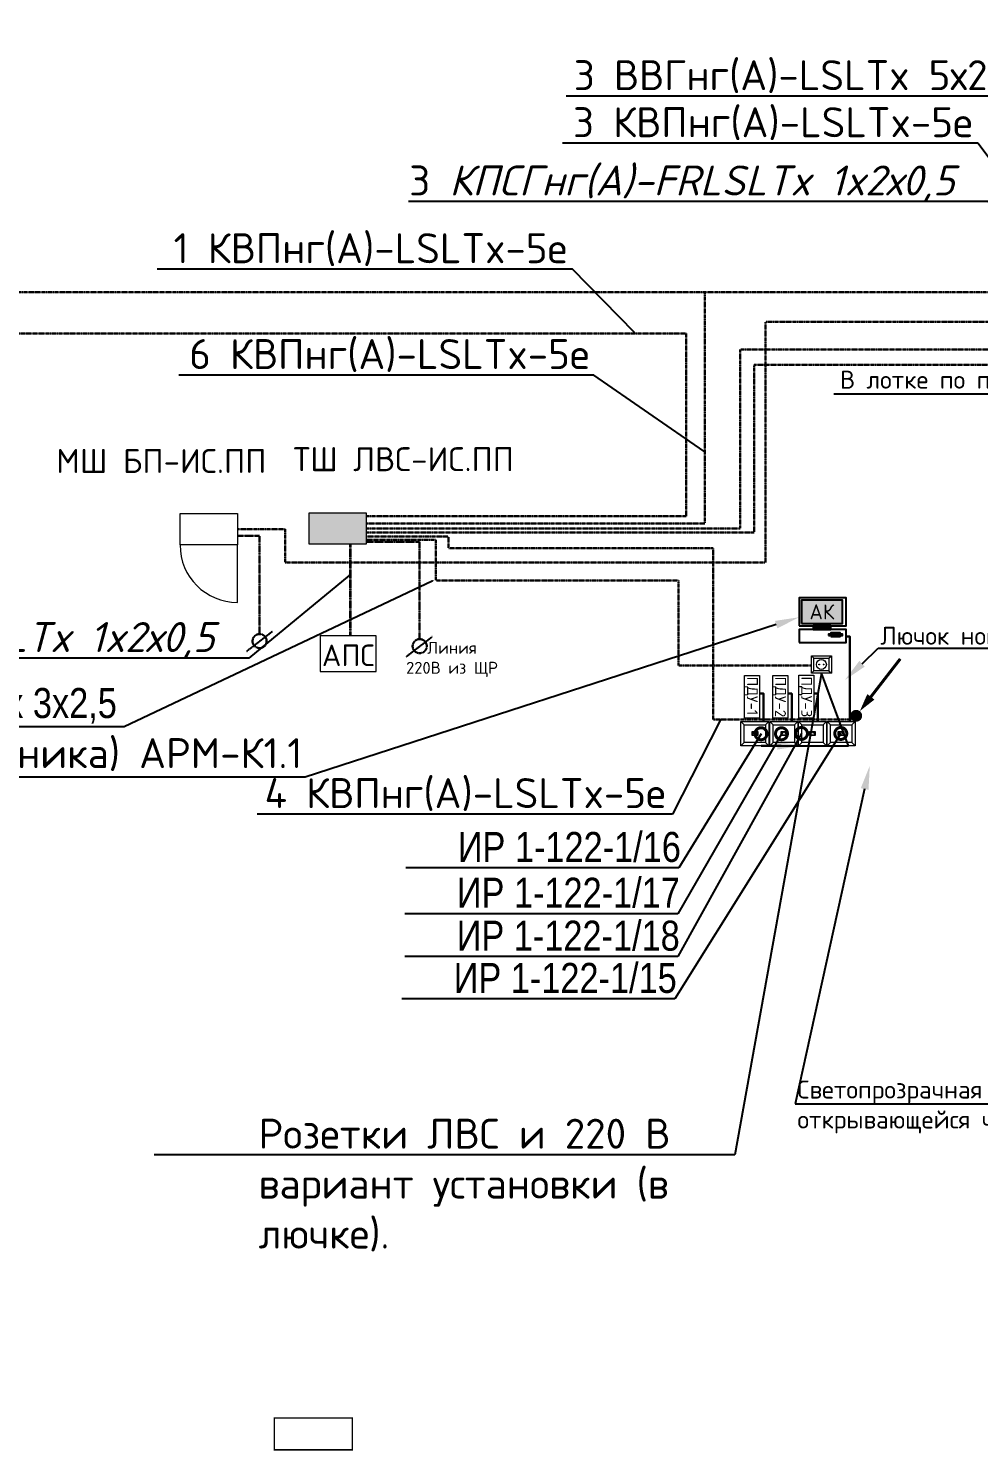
# Model space of a CAD drawing. Header units: millimetres. Extents: x 4247 to 622543, y -201358 to 142419.
# Drawn here: x 592879 to 600810, y 83406 to 95275 of the extents above; entities that cross this region are included whole.
import ezdxf
from ezdxf import colors
from ezdxf.entities.mleader import LeaderData, LeaderLine
from ezdxf.math import Vec2, Vec3

# ---------------------------------------------------------------- set-up
doc = ezdxf.new("R2010")
doc.units = ezdxf.units.MM
doc.linetypes.add('DASH', pattern=[0.75, 0.5, -0.25])
doc.linetypes.add('DASHED2', pattern=[0.375, 0.25, -0.125])
for name, color, linetype in [('_19D-Телекоммуникационные шкафы', 7, 'Continuous'), ('_Оборудование ИСПП', 255, 'Continuous'), ('_Турникеты ИСПП', 254, 'Continuous'), ('PDF _Геометрия', 7, 'Continuous'), ('PDF _Оформление-Надписи', 7, 'Continuous'), ('PDF _Текст', 255, 'Continuous'), ('ИС ПП', 255, 'Continuous')]:
    doc.layers.add(name, color=color, linetype=linetype)
for name, color, linetype, lineweight in [('_СКС-Шкафы', 7, 'Continuous', 0), ('UTP', 5, 'DASH', 25), ('Кабельные стояки', 7, 'Continuous', 25), ('СКС', 1, 'Continuous', 35)]:
    doc.layers.add(name, color=color, linetype=linetype, lineweight=lineweight)
doc.layers.add('PDF _Сплошная заливка', color=7, linetype='Continuous', true_color=0xffffff)
doc.styles.add('Arial Narrow МОЙ', font='ARIALN.TTF', dxfattribs={"height": 2.5})
doc.styles.add('ICOCPEUR', font='isocpeur.ttf')
doc.styles.add('KOSTY_STYLE', font='isocpeur.ttf')
doc.styles.add('Шрифт', font='isocpeur.ttf')

# ---------------------------------------------------------------- blocks, each defined once
blk = doc.blocks.new('АК')
at = {"layer": 'PDF _Сплошная заливка', "true_color": 0xffffff, "transparency": 33554559}
blk.add_hatch(color=7, dxfattribs=at).paths.add_polyline_path([(208982, 88881), (209673, 88881), (209673, 89276), (208982, 89276)])
at = {"layer": 'PDF _Сплошная заливка', "transparency": 33554559}
for points in [[(209179, 88783), (209475, 88783), (209475, 88842), (209179, 88842)], [(209436, 88684), (209673, 88684), (209673, 88704), (209436, 88704)], [(209475, 88664), (209633, 88664), (209633, 88724), (209475, 88724)]]:
    blk.add_hatch(color=5, dxfattribs=at).paths.add_polyline_path(points)
at = {"layer": 'PDF _Геометрия', "color": 5, "lineweight": 25}
for points in [[(208943, 88842), (209732, 88842), (209732, 89316), (208943, 89316)], [(208982, 88881), (209673, 88881), (209673, 89276), (208982, 89276)], [(209179, 88783), (209475, 88783), (209475, 88842), (209179, 88842)], [(208943, 88566), (209732, 88566), (209732, 88783), (208943, 88783)], [(209436, 88684), (209673, 88684), (209673, 88704), (209436, 88704)], [(209475, 88664), (209633, 88664), (209633, 88724), (209475, 88724)]]:
    blk.add_lwpolyline(points, close=True, dxfattribs=at)
at = {"layer": 'PDF _Текст', "color": 251, "insert": (209327, 89079), "char_height": 250, "width": 690.87, "attachment_point": 5, "style": 'ICOCPEUR'}
blk.add_mtext('АК', dxfattribs=at)
blk = doc.blocks.new('план Новый корпус (не печатать) 2$0$_Dot')
at = {"color": 251, "linetype": 'ByBlock', "lineweight": -2}
blk.add_line((-0.5, 0), (-1, 0), dxfattribs=at)
at = {"color": 251, "linetype": 'ByBlock', "const_width": 0.5}
blk.add_lwpolyline([(-0.25, 0, 1), (0.25, 0, 1)], format="xyb", close=True, dxfattribs=at)
blk = doc.blocks.new('ИР')
at = {"layer": 'PDF _Оформление-Надписи', "color": 5, "lineweight": 0}
for points in [[(236370, -165197), (239044, -165197), (239044, -167511), (236370, -167511)], [(236690, -165517), (238724, -165517), (238724, -167191), (236690, -167191)], [(237930, -166550), (237441, -166550), (237441, -166184), (237930, -166184)], [(237930, -166550), (237441, -166550), (237441, -166184), (237930, -166184)], [(237685, -166213), (237898, -166213), (237898, -166383), (237825, -166383), (237825, -166455), (237751, -166455), (237751, -166527), (237617, -166527), (237617, -166455), (237544, -166455), (237544, -166383), (237471, -166383), (237471, -166213)], [(237685, -166213), (237898, -166213), (237898, -166383), (237825, -166383), (237825, -166455), (237751, -166455), (237751, -166527), (237617, -166527), (237617, -166455), (237544, -166455), (237544, -166383), (237471, -166383), (237471, -166213)], [(237981, -166550), (237492, -166550), (237492, -166184), (237981, -166184)], [(237981, -166550), (237492, -166550), (237492, -166184), (237981, -166184)], [(237735, -166213), (237949, -166213), (237949, -166383), (237876, -166383), (237876, -166455), (237801, -166455), (237801, -166527), (237668, -166527), (237668, -166455), (237595, -166455), (237595, -166383), (237522, -166383), (237522, -166213)], [(237735, -166213), (237949, -166213), (237949, -166383), (237876, -166383), (237876, -166455), (237801, -166455), (237801, -166527), (237668, -166527), (237668, -166455), (237595, -166455), (237595, -166383), (237522, -166383), (237522, -166213)]]:
    blk.add_lwpolyline(points, close=True, dxfattribs=at)
for points in [[(236690, -165517), (236370, -165197)], [(238724, -165517), (239044, -165197)], [(236690, -167191), (236370, -167511)], [(238724, -167191), (239044, -167511)]]:
    blk.add_lwpolyline(points, dxfattribs=at)
blk = doc.blocks.new('_DotSmall')
at = {"color": 0, "linetype": 'ByBlock', "const_width": 0.5}
blk.add_lwpolyline([(-0.0625, 0, 1), (0.0625, 0, 1)], format="xyb", close=True, dxfattribs=at)
blk = doc.blocks.new('*U432')
blk.add_hatch(color=256).paths.add_polyline_path([(-0.71, -0.71, 1), (0.71, 0.71, 1)])
blk.add_lwpolyline([(-0.71, -0.71, 0, 1.5, 0), (-2.83, -2.83, 2, 2, 0)], format="xyseb")
at = {"const_width": 0.5}
blk.add_lwpolyline([(-8.5, -8.5), (-2.83, -2.83)], dxfattribs=at)

msp = doc.modelspace()

# ---------------------------------------------------------------- hatches: boundary and pattern name
at = {"lineweight": 15}
h = msp.add_hatch(color=9, dxfattribs=at)
h.dxf.hatch_style = 1
h.paths.add_polyline_path([(595698.542, 90970.559), (595698.542, 91231.623), (595221.44, 91231.623), (595221.44, 90970.559)])

# ---------------------------------------------------------------- linework, layer by layer
at = {"color": 18, "lineweight": 13, "true_color": 0x000000}
msp.add_lwpolyline([(595221.44, 90970.559), (595221.44, 91231.623), (595698.542, 91231.623), (595698.542, 90970.559)], close=True, dxfattribs=at)
at = {"color": 240, "lineweight": 15, "true_color": 0xed1f24}
msp.add_lwpolyline([(595314.978, 89906.829), (595782.205, 89906.829), (595782.205, 90204.765), (595314.978, 90204.765)], close=True, dxfattribs=at)
at = {"color": 5, "lineweight": 30, "ltscale": 20}
msp.add_lwpolyline([(599734.551, 89492.784), (599734.551, 90201.378), (599703.345, 90201.378)], dxfattribs=at)
at = {"color": 8, "linetype": 'ByBlock', "lineweight": 13, "const_width": 12.5}
msp.add_lwpolyline([(594932.084, 83412.402), (595582.84, 83412.631), (595582.84, 83678.386), (594932.084, 83678.158)], close=True, dxfattribs=at)
at = {"color": 0, "lineweight": 15}
msp.add_circle((599497.771, 89966.964), 41.699, dxfattribs=at)
at = {"layer": '_19D-Телекоммуникационные шкафы', "lineweight": 0}
for points in [[(598982.49, 89874.622), (598982.49, 89517.897), (598857.191, 89517.897), (598857.191, 89874.622)], [(599216.912, 89874.622), (599216.912, 89517.897), (599091.614, 89517.897), (599091.614, 89874.622)], [(599435.276, 89876.317), (599435.276, 89519.592), (599309.977, 89519.592), (599309.977, 89876.317)]]:
    msp.add_lwpolyline(points, close=True, dxfattribs=at)
at = {"layer": '_СКС-Шкафы'}
msp.add_lwpolyline([(594624.072, 91226.886), (594624.072, 90963.974), (594145.387, 90963.974), (594145.387, 91226.886)], close=True, dxfattribs=at)
msp.add_lwpolyline([(594624.072, 90484.228), (594624.072, 90963.974)], dxfattribs=at)
msp.add_arc((594624.072, 90963.974), 479.746, 180, 270, dxfattribs=at)
at = {"layer": '_Турникеты ИСПП', "color": 5, "linetype": 'ByBlock', "lineweight": 30, "ltscale": 0.01}
for points in [[(599015.862, 89492.784), (599015.862, 89724.316), (598982.49, 89724.316)], [(599250.284, 89492.784), (599250.284, 89724.316), (599216.912, 89724.316)], [(599468.648, 89492.784), (599468.648, 89724.316), (599435.276, 89724.316)]]:
    msp.add_lwpolyline(points, dxfattribs=at)
at = {"layer": '_Турникеты ИСПП', "color": 0, "lineweight": 0}
for centre in [(599479.463, 89966.1), (599516.39, 89966.1)]:
    msp.add_circle(centre, 3.077, dxfattribs=at)
at = {"layer": 'PDF _Оформление-Надписи', "color": 0, "lineweight": 0}
for points in [[(599414.532, 90038.981), (599581.01, 90038.981), (599581.01, 89894.947), (599414.532, 89894.947)], [(599434.452, 90019.061), (599561.09, 90019.061), (599561.09, 89914.868), (599434.452, 89914.868)]]:
    msp.add_lwpolyline(points, close=True, dxfattribs=at)
for points in [[(599434.452, 90019.061), (599414.532, 90038.981)], [(599561.09, 90019.061), (599581.01, 90038.981)], [(599414.532, 89894.947), (599434.452, 89914.868)], [(599561.09, 89914.868), (599581.01, 89894.947)]]:
    msp.add_lwpolyline(points, dxfattribs=at)
at = {"layer": 'UTP', "color": 30, "linetype": 'DASH', "lineweight": 30, "ltscale": 0.005, "true_color": 0xf26722}
for p, q in [((594698.16, 90075.108), (594912.172, 90239.714)), ((596034.564, 90032.822), (596248.577, 90197.428))]:
    msp.add_line(p, q, dxfattribs=at)
at = {"layer": 'UTP', "color": 30, "linetype": 'DASHED2', "lineweight": 30, "ltscale": 10, "true_color": 0xf26722}
for points in [[(594808.391, 90222.351), (594808.391, 90222.351), (594807.415, 91039.679), (594624.072, 91039.118)], [(596143.782, 90176.946), (596143.782, 90176.946), (596143.863, 90989.417), (595698.542, 90989.417)]]:
    msp.add_lwpolyline(points, dxfattribs=at)
at = {"layer": 'UTP', "color": 30, "linetype": 'DASH', "lineweight": 30, "ltscale": 10, "true_color": 0xf26722}
for centre in [(594808.391, 90161.854), (596144.796, 90119.568)]:
    msp.add_circle(centre, 58.882, dxfattribs=at)
at = {"layer": 'ИС ПП', "color": 5, "linetype": 'DASH', "lineweight": 30, "ltscale": 3}
for points in [[(571911.874, 137722.3), (571911.874, 135972.004), (577323.574, 135972.004), (577323.574, 140527.348), (583635.098, 140527.348), (583635.098, 112740.531), (584790.98, 112740.531), (584790.98, 104029.375), (585834.471, 104029.375), (585834.471, 93075.043), (598523.925, 93075.043), (598523.925, 91143.342), (595698.542, 91143.342)], [(598523.925, 93075.043), (613718.239, 93075.043), (613718.239, 91123.208), (616300.473, 91123.208), (616795.127, 91229.662)], [(595698.542, 91067.971), (598937.301, 91067.971), (598937.301, 92468.401), (606125.219, 92468.401)], [(599781.928, 89508.005), (598595.424, 89508.005), (598595.424, 90936.786), (596385.386, 90936.786), (596385.386, 91034.073), (595698.542, 91034.073)]]:
    msp.add_lwpolyline(points, dxfattribs=at)
at = {"layer": 'ИС ПП', "color": 94, "linetype": 'DASH', "lineweight": 30, "ltscale": 3}
msp.add_lwpolyline([(594624.072, 91095.43), (595020.536, 91095.43), (595020.536, 90818.29), (599030.977, 90818.29), (599030.977, 92825.124), (606428.37, 92825.124), (606428.37, 91539.412), (605259.261, 91229.662)], dxfattribs=at)
at = {"layer": 'ИС ПП', "color": 6, "linetype": 'DASH', "lineweight": 30, "ltscale": 3}
msp.add_lwpolyline([(595698.542, 91203.252), (598370.372, 91203.252), (598370.372, 92730.115), (589700.493, 92730.115), (589700.493, 90190.789)], dxfattribs=at)
at = {"layer": 'ИС ПП', "color": 1, "linetype": 'DASH', "lineweight": 30, "ltscale": 3}
msp.add_lwpolyline([(595698.542, 91101.091), (598819.696, 91101.091), (598819.696, 92594.944), (606306.267, 92594.944), (606306.267, 91550.748), (605259.261, 91229.662)], dxfattribs=at)
at = {"layer": 'ИС ПП', "color": 30, "linetype": 'DASH', "lineweight": 30, "ltscale": 3, "true_color": 0xf26722}
msp.add_lwpolyline([(595698.268, 91008.155), (596279.073, 91008.155), (596279.347, 90666.224), (598304.402, 90666.224), (598304.402, 89958.483), (599414.532, 89958.483)], dxfattribs=at)
at = {"layer": 'СКС', "color": 1, "linetype": 'DASHED2', "ltscale": 10}
msp.add_lwpolyline([(595563.679, 90970.559), (595563.679, 90205.055)], dxfattribs=at)

# ---------------------------------------------------------------- block references
at = {"color": 240, "lineweight": 15, "true_color": 0xed1f24, "xscale": 0.08740743041447095, "yscale": 0.08740743041447095, "zscale": 0.08740743041447095, "rotation": 180}
for p in [(619720.452, 74849.354), (619962.909, 74849.354), (620201.144, 74849.354), (620439.551, 74849.354)]:
    msp.add_blockref('ИР', p, dxfattribs=at)
at = {"layer": '_19D-Телекоммуникационные шкафы', "xscale": 0.4971904475763621, "yscale": 0.4971904475763621, "zscale": 0.4971904475763621}
msp.add_blockref('АК', (495426.549, 46116.753), dxfattribs=at)
at = {"layer": 'Кабельные стояки', "xscale": 50.00000000000001, "yscale": 50.00000000000001, "zscale": 50.00000000000001, "rotation": 187.269717866609}
msp.add_blockref('*U432', (599788.263, 89538.296), dxfattribs=at)

# ---------------------------------------------------------------- texts
at = {"layer": '_19D-Телекоммуникационные шкафы', "style": 'Шрифт'}
for s, p in [('ПДУ-1', (598877.243, 89864.736)), ('ПДУ-2', (599111.665, 89864.736)), ('ПДУ-3', (599330.029, 89866.431))]:
    msp.add_text(s, height=90, rotation=270, dxfattribs=at).set_placement(p)
at = {"layer": '_Оборудование ИСПП', "lineweight": 0, "char_height": 200, "attachment_point": 1, "style": 'KOSTY_STYLE'}
for s, insert in [('{\\C0;МШ БП-ИС.ПП}', (593110.989, 91765.069)), ('{\\C0;ТШ ЛВС-ИС.ПП}', (595089.168, 91779.932))]:
    msp.add_mtext_dynamic_manual_height_columns(s, width=1996.81272, gutter_width=1250, heights=[0], dxfattribs=dict(at, insert=insert))
at = {"layer": 'СКС', "color": 0, "lineweight": 9, "style": 'Шрифт'}
msp.add_text('АПС', height=180, dxfattribs=at).set_placement((595328.658, 89953.226))
at = {"layer": 'СКС', "color": 0, "insert": (596051.519, 90155.482), "char_height": 100, "width": 726.39881, "attachment_point": 1, "style": 'Шрифт'}
msp.add_mtext('\\pxqc;Линия\\P220В из ЩР', dxfattribs=at)

# ---------------------------------------------------------------- leaders
at = {"layer": '_Оборудование ИСПП', "color": 0, "lineweight": 0, "ltscale": 100}
ml = msp.add_multileader_mtext('Standard', dxfattribs=at)
ml.set_content('\\A1;{\\C0;3 ВВГнг(А)-LSLTx 5х2,5}', color=251, style='KOSTY_STYLE')
ml.set_leader_properties()
ml.set_arrow_properties(name='план Новый корпус (не печатать) 2$0$_Dot')
ml.build(insert=Vec2(0, 0))
ml.multileader.update_dxf_attribs({"text_left_attachment_type": 6, "text_right_attachment_type": 6, "dogleg_length": 103.837, "arrow_head_size": 10})
ctx = ml.context
ctx.base_point, ctx.char_height, ctx.arrow_head_size, ctx.landing_gap_size, ctx.plane_origin = Vec3(597430.731, 94709.979), 250, 10, 0.09, Vec3(625707.485, 121331.475)
ctx.left_attachment, ctx.right_attachment = 6, 6
notes = []
notes.append((ctx, [(1, (1, 1, 0), (601197.248, 94709.979), (-1, 0), 103.837, [(3, [(602531.59, 92825.124)], 0, [])])]))
ctx.mtext.insert, ctx.mtext.flow_direction = Vec3(597430.821, 95009.979), 5
ml = msp.add_multileader_mtext('Standard', dxfattribs=at)
ml.set_content('\\A1;{\\C0;3 \\A0;КВПнг(А)-LSLTx-5е}', color=251, style='KOSTY_STYLE')
ml.set_leader_properties()
ml.set_arrow_properties(name='план Новый корпус (не печатать) 2$0$_Dot')
ml.build(insert=Vec2(0, 0))
ml.multileader.update_dxf_attribs({"text_left_attachment_type": 6, "text_right_attachment_type": 6, "dogleg_length": 103.837, "arrow_head_size": 10})
ctx = ml.context
ctx.base_point, ctx.char_height, ctx.arrow_head_size, ctx.landing_gap_size, ctx.plane_origin = Vec3(597424.111, 94317.521), 250, 10, 0.09, Vec3(626501.244, 119272.683)
ctx.left_attachment, ctx.right_attachment = 6, 6
notes.append((ctx, [(1, (1, 1, 0), (600803.128, 94317.521), (-1, 0), 103.837, [(3, [(601731.298, 93075.043)], 0, [])])]))
ctx.mtext.insert, ctx.mtext.flow_direction = Vec3(597424.201, 94617.521), 5
ml = msp.add_multileader_mtext('Standard', dxfattribs=at)
ml.set_content('\\A1;{\\C0;3 \\A0;\\fISOCPEUR|b0|i1|c204|p34;КПСГнг(А)-FRLSLTx\\C256; 1x2х0,5}', color=251, style='KOSTY_STYLE')
ml.set_leader_properties()
ml.set_arrow_properties(name='план Новый корпус (не печатать) 2$0$_Dot')
ml.build(insert=Vec2(0, 0))
ml.multileader.update_dxf_attribs({"text_left_attachment_type": 6, "text_right_attachment_type": 6, "dogleg_length": 103.837, "arrow_head_size": 10})
ctx = ml.context
ctx.base_point, ctx.char_height, ctx.arrow_head_size, ctx.landing_gap_size, ctx.plane_origin = Vec3(596056.623, 93831.243), 250, 10, 0.09, Vec3(625687.733, 120720.983)
ctx.left_attachment, ctx.right_attachment = 6, 6
notes.append((ctx, [(1, (1, 1, 0), (600889.996, 93831.243), (-1, 0), 103.837, [(3, [(601764.42, 92594.944)], 0, [])])]))
ctx.mtext.insert, ctx.mtext.flow_direction = Vec3(596056.713, 94131.243), 5
ml = msp.add_multileader_mtext('Standard', dxfattribs=at)
ml.set_content('\\A1;{\\C0;1 \\A0;КВПнг(А)-LSLTx-5е}', color=251, style='KOSTY_STYLE')
ml.set_leader_properties()
ml.set_arrow_properties(name='план Новый корпус (не печатать) 2$0$_Dot')
ml.build(insert=Vec2(0, 0))
ml.multileader.update_dxf_attribs({"text_left_attachment_type": 6, "text_right_attachment_type": 6, "dogleg_length": 103.837, "arrow_head_size": 10})
ctx = ml.context
ctx.base_point, ctx.char_height, ctx.arrow_head_size, ctx.landing_gap_size, ctx.plane_origin = Vec3(594090.824, 93265.868), 250, 10, 0.09, Vec3(621617.798, 120238.583)
ctx.left_attachment, ctx.right_attachment = 6, 6
notes.append((ctx, [(1, (1, 1, 0), (597419.841, 93265.868), (-1, 0), 103.837, [(3, [(597944.759, 92730.115)], 0, [])])]))
ctx.mtext.insert, ctx.mtext.flow_direction = Vec3(594090.914, 93565.868), 5
ml = msp.add_multileader_mtext('Standard', dxfattribs=at)
ml.set_content('\\A1;{\\C0;6 \\A0;КВПнг(А)-LSLTx-5е}', color=251, style='KOSTY_STYLE')
ml.set_leader_properties()
ml.set_arrow_properties(name='план Новый корпус (не печатать) 2$0$_Dot')
ml.build(insert=Vec2(0, 0))
ml.multileader.update_dxf_attribs({"text_left_attachment_type": 6, "text_right_attachment_type": 6, "dogleg_length": 103.837, "arrow_head_size": 10})
ctx = ml.context
ctx.base_point, ctx.char_height, ctx.arrow_head_size, ctx.landing_gap_size, ctx.plane_origin = Vec3(594220.563, 92382.421), 250, 10, 0.09, Vec3(622397.316, 119272.161)
ctx.left_attachment, ctx.right_attachment = 6, 6
notes.append((ctx, [(1, (1, 1, 0), (597599.58, 92382.421), (-1, 0), 103.837, [(3, [(598523.925, 91740.759)], 0, [])])]))
ctx.mtext.insert, ctx.mtext.flow_direction = Vec3(594220.653, 92682.421), 5
ml = msp.add_multileader_mtext('Standard', dxfattribs=at)
ml.set_content('\\A1;{\\C0;2 \\A0;\\fISOCPEUR|b0|i1|c204|p34;КПСГнг(А)-FRLSLTx\\C256; 1x2х0,5}', color=251, style='KOSTY_STYLE')
ml.set_leader_properties()
ml.set_arrow_properties(name='план Новый корпус (не печатать) 2$0$_Dot')
ml.build(insert=Vec2(0, 0))
ml.multileader.update_dxf_attribs({"text_left_attachment_type": 6, "text_right_attachment_type": 6, "dogleg_length": 103.837, "arrow_head_size": 10})
ctx = ml.context
ctx.base_point, ctx.char_height, ctx.arrow_head_size, ctx.landing_gap_size, ctx.plane_origin = Vec3(589884.458, 90020.7), 250, 10, 0.09, Vec3(619043.87, 115588.783)
ctx.left_attachment, ctx.right_attachment = 6, 6
notes.append((ctx, [(1, (1, 1, 0), (594717.831, 90020.7), (-1, 0), 103.837, [(3, [(595563.679, 90717.023)], 0, [])])]))
ctx.mtext.insert, ctx.mtext.width, ctx.mtext.flow_direction = Vec3(589884.548, 90320.7), 4777.76138, 5
ml = msp.add_multileader_mtext('Standard', dxfattribs=at)
ml.set_content('\\A1;{\\C0;1 ВВГнг(А)-LSLTx 3х2,5\\A0;\\fISOCPEUR|b0|i0|c204|p34; }', color=251, style='Arial Narrow МОЙ')
ml.set_leader_properties()
ml.set_arrow_properties(name='план Новый корпус (не печатать) 2$0$_Dot')
ml.build(insert=Vec2(0, 0))
ml.multileader.update_dxf_attribs({"text_left_attachment_type": 6, "text_right_attachment_type": 6, "dogleg_length": 103.837, "arrow_head_size": 10})
ctx = ml.context
ctx.base_point, ctx.char_height, ctx.arrow_head_size, ctx.landing_gap_size, ctx.plane_origin, ctx.plane_x_axis, ctx.plane_y_axis = Vec3(590495.558, 89446.514), 250, 10, 0.09, Vec3(577483.733, 119158.372), Vec3(1, 0.00001333), Vec3(-0.00001333, 1)
ctx.left_attachment, ctx.right_attachment = 6, 6
notes.append((ctx, [(0, (1, 1, 0), (593679.213, 89446.556), (-1, -0.00001333), 103.837, [(3, [(596256.842, 90666.224)], 0, [])])]))
ctx.mtext.insert, ctx.mtext.text_direction, ctx.mtext.rotation, ctx.mtext.flow_direction = Vec3(590495.644, 89770.013), Vec3(1, 0.00001333), 0.00001333, 5
at = {"layer": '_Оборудование ИСПП', "color": 0, "lineweight": 0}
ml = msp.add_multileader_mtext('Standard', dxfattribs=at)
ml.set_content('\\A1;{\\C0;АРМ Контролера (охранника) АРМ-К1.1}', color=(237, 31, 36), style='KOSTY_STYLE')
ml.set_leader_properties()
ml.build(insert=Vec2(0, 0))
ml.multileader.update_dxf_attribs({"text_left_attachment_type": 6, "text_right_attachment_type": 6, "arrow_head_size": 200})
ctx = ml.context
ctx.base_point, ctx.char_height, ctx.arrow_head_size, ctx.landing_gap_size, ctx.plane_origin = Vec3(589085.199, 89026.687), 250, 200, 10, Vec3(607913.698, 88537.289)
ctx.left_attachment, ctx.right_attachment = 6, 6
notes.append((ctx, [(0, (1, 1, 0), (595188.199, 89026.687), (-1, 0), 8, [(0, [(599310.781, 90360.82)], 0, [])])]))
ctx.mtext.insert, ctx.mtext.width, ctx.mtext.flow_direction = Vec3(589095.199, 89351.687), 6254.13927, 5
ml = msp.add_multileader_mtext('Standard', dxfattribs=at)
ml.set_content('{\\C0;Лючок нопольный}', color=(237, 31, 36), style='KOSTY_STYLE')
ml.set_leader_properties()
ml.build(insert=Vec2(0, 0))
ml.multileader.update_dxf_attribs({"text_left_attachment_type": 6, "text_right_attachment_type": 6, "arrow_head_size": 200})
ctx = ml.context
ctx.base_point, ctx.char_height, ctx.arrow_head_size, ctx.landing_gap_size, ctx.plane_origin = Vec3(599980.09, 90101.505, 0), 150, 200, 10, Vec3(599719.886, 87281.898, 0)
ctx.left_attachment, ctx.right_attachment = 6, 6
notes.append((ctx, [(1, (1, 1, 0), (599972.09, 90101.505, 0), (1, 0), 8, [(0, [(599692.726, 89835.355, 0)], 0, [])])]))
ctx.mtext.insert, ctx.mtext.width, ctx.mtext.flow_direction = Vec3(599990.09, 90281.505, 0), 1621.42208, 5
ml = msp.add_multileader_mtext('Standard', dxfattribs=at)
ml.set_content('{\\C0;Розетки ЛВС и 220 В вариант установки (в лючке).}', color=(237, 31, 36), style='KOSTY_STYLE')
ml.set_leader_properties()
ml.build(insert=Vec2(0, 0))
ml.multileader.update_dxf_attribs({"text_left_attachment_type": 6, "text_right_attachment_type": 6, "arrow_head_size": 200})
ctx = ml.context
ctx.base_point, ctx.char_height, ctx.arrow_head_size, ctx.landing_gap_size, ctx.plane_origin = Vec3(594789.763, 85875.634, 0), 250, 200, 10, Vec3(599816.663, 85454.745, 0)
ctx.left_attachment, ctx.right_attachment = 6, 6
notes.append((ctx, [(0, (1, 1, 0), (598773.919, 85875.634, 0), (-1, 0), 489.156, [(4, [(599329.228, 89288.841, 0), (599162.749, 89288.841, 0), (598996.271, 89288.841, 0), (599724.66, 89288.841, 0), (599497.771, 89894.947, 0)], 0, [])])]))
ctx.mtext.insert, ctx.mtext.width, ctx.mtext.flow_direction = Vec3(594799.763, 86175.634, 0), 4302.07706, 5
at = {"layer": '_Оборудование ИСПП', "color": 0, "lineweight": 0, "ltscale": 100}
ml = msp.add_multileader_mtext('Standard', dxfattribs=at)
ml.set_content('\\A1;{\\C0;4 \\A0;КВПнг(А)-LSLTx-5е}', color=251, style='KOSTY_STYLE')
ml.set_leader_properties()
ml.set_arrow_properties(name='план Новый корпус (не печатать) 2$0$_Dot')
ml.build(insert=Vec2(0, 0))
ml.multileader.update_dxf_attribs({"text_left_attachment_type": 6, "text_right_attachment_type": 6, "dogleg_length": 103.837, "arrow_head_size": 10})
ctx = ml.context
ctx.base_point, ctx.char_height, ctx.arrow_head_size, ctx.landing_gap_size, ctx.plane_origin = Vec3(594849.767, 88718.435), 250, 10, 0.09, Vec3(623051.521, 115608.175)
ctx.left_attachment, ctx.right_attachment = 6, 6
notes.append((ctx, [(1, (1, 1, 0), (598253.784, 88718.435), (-1, 0), 103.837, [(3, [(598656.795, 89508.005)], 0, [])])]))
ctx.mtext.insert, ctx.mtext.flow_direction = Vec3(594849.857, 89018.435), 5
at = {"layer": '_Оборудование ИСПП', "color": 0, "lineweight": 0}
ml = msp.add_multileader_mtext('Standard', dxfattribs=at)
ml.set_content('{\\C0;ИР 1-122-1/15}', color=(237, 31, 36), style='Arial Narrow МОЙ')
ml.set_leader_properties()
ml.set_arrow_properties(name='DOTSMALL')
ml.build(insert=Vec2(0, 0))
ml.multileader.update_dxf_attribs({"text_left_attachment_type": 6, "text_right_attachment_type": 6, "arrow_head_size": 200})
ctx = ml.context
ctx.base_point, ctx.char_height, ctx.arrow_head_size, ctx.landing_gap_size, ctx.plane_origin = Vec3(596419.031, 87175.88), 250, 200, 10, Vec3(599792.465, 82446.661)
ctx.left_attachment, ctx.right_attachment = 6, 6
notes.append((ctx, [(1, (1, 1, 0), (598274.283, 87175.88), (-1, 0), 8, [(0, [(599659.639, 89391.095)], 0, [])])]))
ctx.mtext.insert, ctx.mtext.flow_direction = Vec3(596429.031, 87475.88), 5
ml = msp.add_multileader_mtext('Standard', dxfattribs=at)
ml.set_content('{\\C0;ИР 1-122-1/18}', color=(237, 31, 36), style='Arial Narrow МОЙ')
ml.set_leader_properties()
ml.set_arrow_properties(name='DOTSMALL')
ml.build(insert=Vec2(0, 0))
ml.multileader.update_dxf_attribs({"text_left_attachment_type": 6, "text_right_attachment_type": 6, "arrow_head_size": 200})
ctx = ml.context
ctx.base_point, ctx.char_height, ctx.arrow_head_size, ctx.landing_gap_size, ctx.plane_origin = Vec3(596443.937, 87528.474), 250, 200, 10, Vec3(599792.465, 82783.482)
ctx.left_attachment, ctx.right_attachment = 6, 6
notes.append((ctx, [(1, (1, 1, 0), (598298.165, 87528.474), (-1, 0), 8, [(0, [(599331.118, 89391.095)], 0, [])])]))
ctx.mtext.insert, ctx.mtext.flow_direction = Vec3(596453.937, 87828.474), 5
ml = msp.add_multileader_mtext('Standard', dxfattribs=at)
ml.set_content('{\\C0;ИР 1-122-1/17}', color=(237, 31, 36), style='Arial Narrow МОЙ')
ml.set_leader_properties()
ml.set_arrow_properties(name='DOTSMALL')
ml.build(insert=Vec2(0, 0))
ml.multileader.update_dxf_attribs({"text_left_attachment_type": 6, "text_right_attachment_type": 6, "arrow_head_size": 200})
ctx = ml.context
ctx.base_point, ctx.char_height, ctx.arrow_head_size, ctx.landing_gap_size, ctx.plane_origin = Vec3(596444.844, 87886.923), 250, 200, 10, Vec3(599792.465, 83115.254)
ctx.left_attachment, ctx.right_attachment = 6, 6
notes.append((ctx, [(1, (1, 1, 0), (598298.389, 87886.923), (-1, 0), 8, [(0, [(599164.72, 89388.715)], 0, [])])]))
ctx.mtext.insert, ctx.mtext.flow_direction = Vec3(596454.844, 88186.923), 5
ml = msp.add_multileader_mtext('Standard', dxfattribs=at)
ml.set_content('{\\C0;ИР 1-122-1/16}', color=(237, 31, 36), style='Arial Narrow МОЙ')
ml.set_leader_properties()
ml.set_arrow_properties(name='DOTSMALL')
ml.build(insert=Vec2(0, 0))
ml.multileader.update_dxf_attribs({"text_left_attachment_type": 6, "text_right_attachment_type": 6, "arrow_head_size": 200})
ctx = ml.context
ctx.base_point, ctx.char_height, ctx.arrow_head_size, ctx.landing_gap_size, ctx.plane_origin = Vec3(596453.146, 88268.829), 250, 200, 10, Vec3(599792.465, 83451.96)
ctx.left_attachment, ctx.right_attachment = 6, 6
notes.append((ctx, [(1, (1, 1, 0), (598306.692, 88268.829), (-1, 0), 8, [(0, [(598993.807, 89388.715)], 0, [])])]))
ctx.mtext.insert, ctx.mtext.flow_direction = Vec3(596463.146, 88568.829), 5
ml = msp.add_multileader_mtext('Standard', dxfattribs=at)
ml.set_content('{\\C0;Светопрозрачная конструкция с открывающейся частью}', color=(237, 31, 36), style='KOSTY_STYLE')
ml.set_leader_properties()
ml.build(insert=Vec2(0, 0))
ml.multileader.update_dxf_attribs({"text_left_attachment_type": 6, "text_right_attachment_type": 6, "arrow_head_size": 200})
ctx = ml.context
ctx.base_point, ctx.char_height, ctx.arrow_head_size, ctx.landing_gap_size, ctx.plane_origin = Vec3(599288.07, 86299.003, 0), 150, 200, 10, Vec3(587850.578, 86708.501, 0)
ctx.left_attachment, ctx.right_attachment = 6, 6
notes.append((ctx, [(1, (1, 1, 0), (599280.07, 86299.003, 0), (1, 0), 8, [(0, [(599901.972, 89122.827, 0)], 0, [])])]))
ctx.mtext.insert, ctx.mtext.width, ctx.mtext.flow_direction = Vec3(599298.07, 86494.003, 0), 3114.8377, 5
at = {"layer": 'ИС ПП', "color": 0, "lineweight": 0, "ltscale": 100}
ml = msp.add_multileader_mtext('Standard', dxfattribs=at)
ml.set_content('\\A1;{\\C0;В лотке по потолку}', color=251, style='KOSTY_STYLE')
ml.set_leader_properties()
ml.set_arrow_properties(name='план Новый корпус (не печатать) 2$0$_Dot')
ml.build(insert=Vec2(0, 0))
ml.multileader.update_dxf_attribs({"text_left_attachment_type": 6, "text_right_attachment_type": 6, "dogleg_length": 103.837, "arrow_head_size": 10})
ctx = ml.context
ctx.base_point, ctx.char_height, ctx.arrow_head_size, ctx.landing_gap_size, ctx.plane_origin = Vec3(599652.952, 92223.515), 150, 10, 0.09, Vec3(627191.517, 117728.878)
ctx.left_attachment, ctx.right_attachment = 6, 6
notes.append((ctx, [(1, (1, 1, 0), (601646.969, 92223.515), (-1, 0), 103.837, [(3, [(602147.057, 92468.401), (602147.057, 92594.944), (602172.354, 92825.124), (602184.735, 93075.043)], 0, [])])]))
ctx.mtext.insert, ctx.mtext.width, ctx.mtext.defined_height, ctx.mtext.flow_direction = Vec3(599653.042, 92418.515), 3325.06043, 608.942, 5
for ctx, leaders in notes:
    for number, flags, end, landing, length, lines in leaders:
        leader = LeaderData()
        leader.index, (leader.has_last_leader_line, leader.has_dogleg_vector, leader.attachment_direction) = number, flags
        leader.last_leader_point, leader.dogleg_vector, leader.dogleg_length = Vec3(end), Vec3(landing), length
        for number, points, colour, breaks in lines:
            line = LeaderLine()
            line.index, line.vertices, line.color, line.breaks = number, Vec3.list(points), colors.encode_raw_color(colour), breaks
            leader.lines.append(line)
        ctx.leaders.append(leader)

doc.saveas('drawing.dxf')
